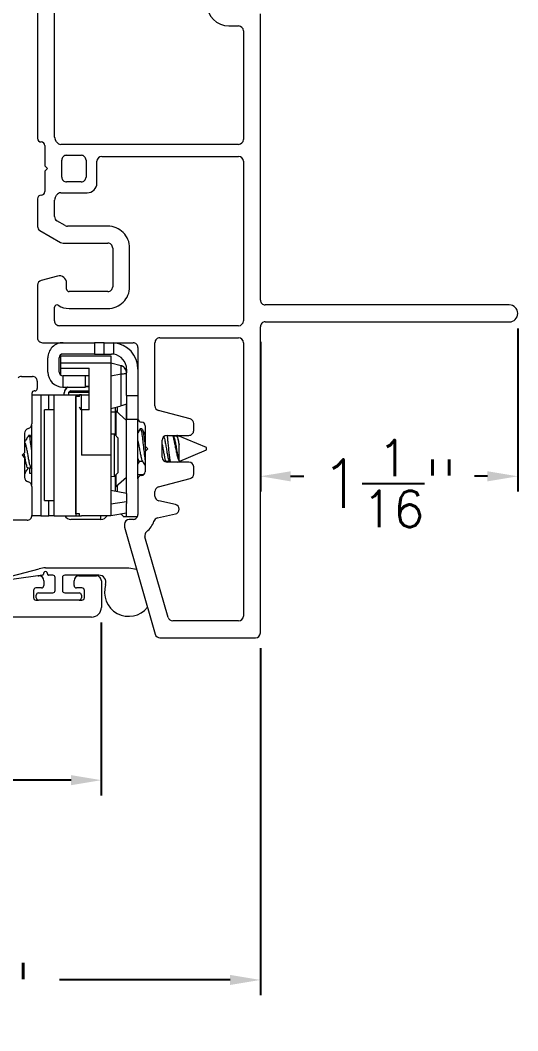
# Model space of a CAD drawing. Extents: x 50.9 to 61.7, y 12.6 to 36.7.
# Drawn here: x 59.67 to 61.724, y 12.766 to 16.94 of the extents above; entities that cross this region are included whole.
import ezdxf

# ---------------------------------------------------------------- set-up
doc = ezdxf.new("R2010")
doc.units = 0
doc.header["$LTSCALE"] = 0.3
doc.header["$MEASUREMENT"] = 0
doc.layers.get('0').update_dxf_attribs({"linetype": 'CONTINUOUS'})
doc.layers.get('Defpoints').update_dxf_attribs({"linetype": 'CONTINUOUS'})
doc.styles.add('ARCHITECTURAL', font='simplex.shx', dxfattribs={"height": 0.2})
doc.dimstyles.new('DIM-MMSTACKED', dxfattribs={"dimscale": 0, "dimtxt": 0.125, "dimasz": 0.125, "dimexe": 0.063, "dimexo": 0.063, "dimgap": 0.07, "dimtad": 0, "dimtih": 1, "dimtoh": 1, "dimdec": 4, "dimzin": 4, "dimdsep": 46, "dimlunit": 4, "dimtxsty": 'ARCHITECTURAL', "dimcen": 0.02, "dimclrt": 7, "dimadec": 0, "dimazin": 0, "dimtfac": 0.75, "dimtdec": 4, "dimtmove": 2, "dimatfit": 3, "dimfxl": 0, "dimfrac": 1, "dimtolj": 1, "dimtzin": 4, "dimarcsym": 0})

# ---------------------------------------------------------------- blocks, each defined once
blk = doc.blocks.new('*D1')
at = {"color": 0, "lineweight": -2}
for p, q in [((61.7236, 15.6657), (61.7236, 14.9928)), ((60.6611, 15.6107), (60.6611, 14.9928)), ((60.7861, 15.0558), (60.8402, 15.0558)), ((61.5986, 15.0558), (61.5445, 15.0558))]:
    blk.add_line(p, q, dxfattribs=at)
at = {"color": 0}
for points in [[(60.7861, 15.0766), (60.7861, 15.0349), (60.6611, 15.0558)], [(61.5986, 15.0766), (61.5986, 15.0349), (61.7236, 15.0558)]]:
    blk.add_solid(points, dxfattribs=at)
at = {"layer": 'Defpoints', "color": 0}
for p in [(61.7236, 15.7287), (60.6611, 15.6737), (60.6611, 15.0558)]:
    blk.add_point(p, dxfattribs=at)
at = {"color": 7, "insert": (61.1923, 15.2058), "char_height": 0.2, "attachment_point": 2, "style": 'ARCHITECTURAL'}
blk.add_mtext('\\A1;1{\\H0.75x;\\S1/16;}"', dxfattribs=at)
blk = doc.blocks.new('*D2')
at = {"color": 0, "lineweight": -2}
for p, q in [((58.0986, 14.5641), (58.0986, 12.9126)), ((60.6611, 14.3457), (60.6611, 12.9126)), ((58.2236, 12.9756), (59.0332, 12.9756)), ((60.5361, 12.9756), (59.8327, 12.9756))]:
    blk.add_line(p, q, dxfattribs=at)
at = {"color": 0}
for points in [[(58.2236, 12.9964), (58.2236, 12.9547), (58.0986, 12.9756)], [(60.5361, 12.9964), (60.5361, 12.9547), (60.6611, 12.9756)]]:
    blk.add_solid(points, dxfattribs=at)
at = {"layer": 'Defpoints', "color": 0}
for p in [(58.0986, 14.6271), (60.6611, 14.4087), (58.0986, 12.9756)]:
    blk.add_point(p, dxfattribs=at)
at = {"color": 7, "insert": (59.433, 13.1256), "char_height": 0.2, "attachment_point": 2, "style": 'ARCHITECTURAL'}
blk.add_mtext('\\A1;2{\\H0.75x;\\S9/16;}"', dxfattribs=at)
blk = doc.blocks.new('*D6')
at = {"color": 0, "lineweight": -2}
for p, q in [((58.0986, 14.5641), (58.0986, 13.7378)), ((60.0048, 14.4515), (60.0048, 13.7378)), ((58.2236, 13.8008), (58.7015, 13.8008)), ((59.8798, 13.8008), (59.5501, 13.8008))]:
    blk.add_line(p, q, dxfattribs=at)
at = {"color": 0}
for points in [[(58.2236, 13.8216), (58.2236, 13.7799), (58.0986, 13.8008)], [(59.8798, 13.8216), (59.8798, 13.7799), (60.0048, 13.8008)]]:
    blk.add_solid(points, dxfattribs=at)
at = {"layer": 'Defpoints', "color": 0}
for p in [(58.0986, 14.6271), (60.0048, 14.5145), (60.0048, 13.8008)]:
    blk.add_point(p, dxfattribs=at)
at = {"color": 7, "insert": (59.1258, 13.932), "char_height": 0.2, "attachment_point": 2, "style": 'ARCHITECTURAL'}
blk.add_mtext('\\A1;1{\\H0.7x;\\S15/16;}"', dxfattribs=at)

msp = doc.modelspace()

# ---------------------------------------------------------------- linework, layer by layer
at = {"color": 7, "linetype": 'Continuous', "lineweight": 15}
for p, q in [((59.74159, 17.05375), (59.74159, 16.45175)), ((59.81159, 16.45711), (59.81159, 17.04375)), ((60.66109, 15.78375), (60.66109, 16.96575)), ((60.53109, 16.91575), (60.57109, 16.91575)), ((60.59109, 16.89575), (60.59109, 16.44675)), ((59.82025, 16.43675), (59.81427, 16.44711)), ((59.77159, 16.42175), (59.77159, 16.33775)), ((60.57109, 16.42675), (59.83757, 16.42675)), ((59.86159, 16.38175), (59.92159, 16.38175)), ((60.00659, 16.37675), (60.57109, 16.37675)), ((59.77159, 16.33775), (59.78259, 16.32675)), ((59.78259, 16.32675), (59.77159, 16.31575)), ((59.84159, 16.29175), (59.84159, 16.36175)), ((59.94159, 16.36175), (59.94159, 16.29175)), ((59.98659, 16.26675), (59.98659, 16.35675)), ((60.59109, 16.35675), (60.59109, 15.69775)), ((59.77159, 16.31575), (59.77159, 16.23175)), ((59.92159, 16.27175), (59.86159, 16.27175)), ((59.74159, 16.20175), (59.74159, 16.08803)), ((59.81159, 16.12844), (59.81159, 16.19639)), ((59.81427, 16.20639), (59.82025, 16.21675)), ((59.83757, 16.22675), (59.94659, 16.22675)), ((59.75159, 16.07071), (59.83695, 16.02143)), ((59.8557, 16.09143), (59.82159, 16.11112)), ((60.03159, 16.08875), (59.8657, 16.08875)), ((59.84695, 16.01875), (60.03159, 16.01875)), ((60.05159, 15.99875), (60.05159, 15.83875)), ((60.12159, 15.83875), (60.12159, 15.99875)), ((59.82382, 15.88272), (59.75641, 15.86466)), ((59.74159, 15.84534), (59.74159, 15.62775)), ((59.86159, 15.82875), (59.86159, 15.85375)), ((60.03159, 15.81875), (59.87159, 15.81875)), ((59.81159, 15.69775), (59.81159, 15.75391)), ((59.87159, 15.74875), (60.03159, 15.74875)), ((61.68859, 15.76375), (60.68109, 15.76375)), ((60.57109, 15.67775), (59.83159, 15.67775)), ((60.66109, 14.40875), (60.66109, 15.67375)), ((60.68109, 15.69375), (61.68859, 15.69375)), ((60.24609, 15.62775), (60.57109, 15.62775)), ((59.76159, 15.60775), (59.84689, 15.60775)), ((59.84689, 15.60775), (59.97609, 15.60775)), ((59.97609, 15.60775), (59.97609, 15.56075)), ((60.01609, 15.60775), (59.97609, 15.60775)), ((60.01609, 15.56075), (60.01609, 15.60775)), ((60.01677, 15.60775), (60.01609, 15.60775)), ((60.01677, 15.60775), (60.13609, 15.60775)), ((60.05609, 15.55998), (60.05609, 15.60731)), ((60.15609, 15.58775), (60.15609, 15.29475)), ((60.22609, 15.34697), (60.22609, 15.60775)), ((60.59109, 15.60775), (60.59109, 14.47875)), ((59.78409, 15.48655), (59.78409, 15.54495)), ((59.83109, 15.48575), (59.83109, 15.54575)), ((59.83809, 15.55375), (60.04409, 15.55375)), ((59.83809, 15.52275), (59.83809, 15.55375)), ((59.97609, 15.56075), (59.84609, 15.56075)), ((59.97609, 15.56075), (60.01609, 15.56075)), ((60.01609, 15.56075), (60.04629, 15.56075)), ((60.04409, 15.55375), (60.04409, 15.52275)), ((60.05609, 15.55998), (60.04629, 15.56075)), ((59.83809, 15.50175), (59.83809, 15.52275)), ((60.04409, 15.52275), (59.83809, 15.52275)), ((59.83809, 15.50175), (59.95409, 15.50175)), ((59.83809, 15.47306), (59.83809, 15.50175)), ((59.95409, 15.32975), (59.95409, 15.50175)), ((60.08611, 15.51249), (60.04409, 15.52375)), ((60.04409, 15.52275), (60.04409, 15.14275)), ((60.08611, 15.47879), (60.08611, 15.51249)), ((60.10909, 15.49795), (60.10909, 15.48263)), ((59.67528, 15.46838), (59.72009, 15.46838)), ((59.74009, 15.44838), (59.74009, 15.41838)), ((59.84609, 15.47075), (59.84609, 15.42375)), ((59.92084, 15.47075), (59.84609, 15.47075)), ((59.95409, 15.47075), (59.92084, 15.47075)), ((59.94009, 15.42375), (59.94009, 15.47075)), ((60.04409, 15.47083), (60.08611, 15.47879)), ((60.08611, 15.34701), (60.08611, 15.47879)), ((60.10909, 15.38975), (60.10909, 15.48254)), ((59.73009, 15.40838), (59.72809, 15.40838)), ((59.84609, 15.42375), (59.84689, 15.42375)), ((59.84689, 15.42375), (59.94009, 15.42375)), ((59.87029, 15.40285), (59.95409, 15.40285)), ((59.87929, 15.40849), (59.95409, 15.40849)), ((59.95409, 15.42725), (59.94009, 15.42728)), ((59.94009, 15.42649), (59.95409, 15.42649)), ((59.71809, 15.39838), (59.71809, 15.27211)), ((59.71809, 15.39275), (59.75566, 15.39275)), ((59.75566, 15.39275), (59.75566, 14.89275)), ((59.75566, 15.39275), (59.78868, 15.39275)), ((59.78868, 15.39275), (59.81039, 15.39275)), ((59.81039, 15.39275), (59.90009, 15.39275)), ((59.81039, 14.89275), (59.81039, 15.39275)), ((59.85129, 15.39934), (59.85132, 15.40062)), ((59.85129, 15.39849), (59.85129, 15.39934)), ((59.85129, 15.39275), (59.85129, 15.39849)), ((59.86929, 15.40199), (59.86929, 15.39281)), ((59.86929, 15.39281), (59.95409, 15.39281)), ((59.86929, 15.39281), (59.86929, 15.39275)), ((59.90009, 15.39275), (59.90009, 14.89275)), ((59.91509, 15.38481), (59.90009, 15.38481)), ((59.90009, 14.90069), (59.90009, 15.38481)), ((59.92309, 15.39275), (59.91509, 15.39275)), ((59.91509, 15.38481), (59.91509, 15.39275)), ((59.92309, 15.39275), (59.95409, 15.39275)), ((59.92309, 15.32975), (59.92309, 15.39275)), ((60.10909, 15.38975), (60.15609, 15.38975)), ((60.10909, 15.38975), (60.10909, 15.29207)), ((59.81039, 15.33025), (59.77039, 15.33025)), ((59.77039, 14.95525), (59.77039, 15.33025)), ((59.92216, 15.32931), (59.91509, 15.34147)), ((59.95409, 15.32975), (59.92309, 15.32975)), ((59.92309, 15.32975), (59.92309, 15.14275)), ((60.04409, 15.33575), (60.08611, 15.34701)), ((60.06229, 15.32075), (60.04409, 15.32075)), ((60.06229, 15.34062), (60.06229, 15.22631)), ((60.10909, 15.28675), (60.06422, 15.32575)), ((60.06422, 15.32575), (60.06422, 15.22427)), ((60.10829, 15.28744), (60.10829, 15.35295)), ((60.37127, 15.29272), (60.24091, 15.32765)), ((60.10909, 15.29207), (60.15609, 15.29207)), ((60.10909, 14.98518), (60.10909, 15.29207)), ((60.15609, 15.29475), (60.15609, 15.29207)), ((60.15609, 15.04475), (60.15609, 15.29207)), ((59.71739, 15.01863), (59.71739, 15.26687)), ((60.16294, 15.2482), (60.15609, 15.23673)), ((60.15968, 15.24275), (60.15609, 15.24275)), ((60.17242, 15.25175), (60.16547, 15.25175)), ((60.18609, 15.26475), (60.18609, 15.18075)), ((60.38609, 15.24475), (60.38609, 15.2734)), ((59.68809, 15.23338), (59.68809, 15.15275)), ((59.68826, 15.19468), (59.68809, 15.19468)), ((59.71256, 15.22475), (59.70562, 15.22475)), ((59.71435, 15.22203), (59.71256, 15.22344)), ((59.71739, 15.21805), (59.71433, 15.22324)), ((60.05941, 15.22934), (60.04409, 15.23014)), ((60.07439, 15.21355), (60.05941, 15.22934)), ((60.05941, 15.05615), (60.05941, 15.22934)), ((60.07439, 15.07194), (60.07439, 15.21355)), ((60.25609, 15.13475), (60.25609, 15.20475)), ((60.27609, 15.22475), (60.36609, 15.22475)), ((60.30326, 15.2197), (60.30025, 15.22475)), ((60.31478, 15.22168), (60.30208, 15.22168)), ((60.31472, 15.22355), (60.31359, 15.22168)), ((60.43922, 15.17475), (60.31851, 15.22475)), ((59.68809, 15.15275), (59.67809, 15.14275)), ((60.18609, 15.18075), (60.19709, 15.16975)), ((60.19709, 15.16975), (60.18609, 15.15875)), ((60.18609, 15.15875), (60.18609, 15.07475)), ((60.31851, 15.11475), (60.43922, 15.16475)), ((60.32593, 15.12043), (60.32593, 15.18513)), ((60.43922, 15.16975), (60.43922, 15.17475)), ((60.43922, 15.16475), (60.43922, 15.16975)), ((59.67809, 15.14275), (59.68809, 15.13275)), ((59.68809, 15.13275), (59.68809, 15.05211)), ((60.04409, 15.14275), (59.92309, 15.14275)), ((60.04409, 15.14275), (60.04409, 14.94069)), ((60.15609, 15.10591), (60.16319, 15.11782)), ((60.162, 15.11782), (60.1747, 15.11782)), ((60.27244, 15.11605), (60.27357, 15.11782)), ((60.27311, 15.11782), (60.28669, 15.11782)), ((60.36609, 15.11475), (60.27609, 15.11475)), ((60.28256, 15.12425), (60.28866, 15.11475)), ((59.70214, 15.09082), (59.71476, 15.09082)), ((59.70779, 15.09082), (59.70779, 15.06825)), ((59.71368, 15.09263), (59.71739, 15.0864)), ((60.05941, 15.05615), (60.07439, 15.07194)), ((60.38609, 15.06609), (60.38609, 15.09475)), ((59.70779, 15.06825), (59.71739, 15.06825)), ((60.04409, 15.05535), (60.05941, 15.05615)), ((60.06229, 15.05919), (60.06229, 14.99354)), ((60.06422, 15.06123), (60.06422, 15.01375)), ((60.06422, 15.01375), (60.10909, 15.05275)), ((60.10829, 14.98543), (60.10829, 15.05275)), ((60.10829, 15.04275), (60.10909, 15.04275)), ((60.15609, 15.06275), (60.18009, 15.06275)), ((60.15609, 15.04475), (60.15609, 14.89775)), ((60.24091, 15.01185), (60.37127, 15.04677)), ((59.71809, 15.01338), (59.71809, 14.89447)), ((60.10909, 14.98529), (60.04409, 14.99675)), ((60.10909, 14.98518), (60.10909, 14.94996)), ((60.22609, 14.97393), (60.22609, 14.99253)), ((59.77039, 14.95525), (59.81039, 14.95525)), ((60.10909, 14.94996), (60.04409, 14.94069)), ((60.10909, 14.94996), (60.10909, 14.9434)), ((60.10909, 14.88975), (60.10909, 14.9434)), ((60.31042, 14.93918), (60.24176, 14.9544)), ((60.04409, 14.94069), (60.04409, 14.89275)), ((60.10909, 14.90421), (60.04409, 14.89275)), ((60.10829, 14.88975), (60.10829, 14.90407)), ((59.69809, 14.87447), (59.48809, 14.87447)), ((59.75566, 14.89275), (59.71801, 14.89275)), ((59.75566, 14.89275), (59.78868, 14.89275)), ((59.81039, 14.89275), (59.78868, 14.89275)), ((59.81039, 14.89275), (59.90009, 14.89275)), ((60.00329, 14.87749), (59.87929, 14.87749)), ((59.91509, 14.90069), (59.90009, 14.90069)), ((59.90009, 14.89281), (59.91509, 14.89281)), ((59.91509, 14.89275), (59.91509, 14.90069)), ((59.91509, 14.89275), (59.92309, 14.89275)), ((60.04409, 14.89275), (59.92309, 14.89275)), ((60.00329, 14.87749), (60.00329, 14.89275)), ((60.08591, 14.90012), (60.09629, 14.88975)), ((60.10909, 14.88975), (60.15442, 14.88975)), ((60.13609, 14.87775), (60.12009, 14.87775)), ((60.23653, 14.88375), (60.31042, 14.90013)), ((60.10009, 14.85775), (60.10009, 14.85056)), ((60.10086, 14.84504), (60.22755, 14.40323)), ((60.2803, 14.47323), (60.18493, 14.80582)), ((59.63303, 14.64324), (59.74853, 14.67409)), ((59.76634, 14.65447), (59.76634, 14.65183)), ((59.77434, 14.67747), (60.11784, 14.67747)), ((59.78234, 14.65247), (59.78234, 14.65447)), ((60.11784, 14.67747), (60.15048, 14.672)), ((59.76202, 14.64688), (59.63579, 14.62954)), ((59.7445, 14.64447), (59.74734, 14.64447)), ((59.76734, 14.62447), (59.76734, 14.60447)), ((59.80434, 14.64747), (59.78734, 14.64747)), ((59.81434, 14.58447), (59.81434, 14.63747)), ((59.84434, 14.63747), (59.84434, 14.58447)), ((59.99415, 14.64747), (59.85434, 14.64747)), ((59.89234, 14.60447), (59.89234, 14.62447)), ((59.91234, 14.64447), (59.98484, 14.64447)), ((60.00484, 14.62447), (60.00484, 14.51447)), ((59.72484, 14.58447), (59.72484, 14.55447)), ((59.75734, 14.59447), (59.73484, 14.59447)), ((59.74584, 14.57447), (59.80434, 14.57447)), ((59.85434, 14.57447), (59.91284, 14.57447)), ((59.92484, 14.59447), (59.90234, 14.59447)), ((59.93484, 14.55447), (59.93484, 14.58447)), ((59.73484, 14.54447), (59.74584, 14.54447)), ((59.73584, 14.55447), (59.73584, 14.56447)), ((59.91284, 14.54447), (59.74584, 14.54447)), ((59.91284, 14.54447), (59.92484, 14.54447)), ((59.92284, 14.56447), (59.92284, 14.55447)), ((59.96484, 14.47447), (59.35121, 14.47447)), ((60.57109, 14.45875), (60.29952, 14.45875)), ((60.24678, 14.38875), (60.64109, 14.38875))]:
    msp.add_line(p, q, dxfattribs=at)
at = {"color": 8, "linetype": 'Continuous', "lineweight": 15}
for p, q in [((59.78868, 15.33025), (59.78868, 15.39275)), ((60.07108, 15.31979), (60.07108, 15.34298)), ((60.16547, 15.25175), (60.15609, 15.23549)), ((60.27311, 15.11782), (60.27163, 15.11525)), ((60.07108, 14.99199), (60.07108, 15.0197)), ((59.78868, 14.89275), (59.78868, 14.95525))]:
    msp.add_line(p, q, dxfattribs=at)
at = {"color": 7, "linetype": 'Continuous', "lineweight": 15, "flags": 128}
msp.add_lwpolyline([(60.10909, 15.35316), (60.10855, 15.35302), (60.10694, 15.35259), (60.10434, 15.35189), (60.10081, 15.35095), (60.0965, 15.34979), (60.09154, 15.34846), (60.08611, 15.34701)], dxfattribs=at)
at = {"color": 7, "linetype": 'Continuous', "lineweight": 15}
for centre, radius, start, end in [((60.53109, 17.00575), 0.09, 180.00133, 269.99904), ((60.57109, 16.89574), 0.02, 0.00662, 89.99506), ((59.75659, 16.45175), 0.015, 179.99362, 270.00526), ((59.8316, 16.45711), 0.02001, 179.99837, 209.98033), ((60.57109, 16.44675), 0.02, 270.00535, 359.99339), ((59.75659, 16.42175), 0.015, 0.00317, 89.99571), ((59.83757, 16.44675), 0.02, 210.00023, 269.9996), ((59.86159, 16.36175), 0.02, 89.99834, 180.00042), ((59.92159, 16.36175), 0.02, 0.00018, 90.00105), ((60.00659, 16.35674), 0.02, 90.00494, 179.9938), ((60.57109, 16.35675), 0.02, 0.00082, 90.00044), ((59.86159, 16.29175), 0.02, 179.99958, 270.00168), ((59.92159, 16.29175), 0.02, 269.99832, 0.00042), ((59.94659, 16.26674), 0.04, 269.99851, 0.0036), ((59.75659, 16.20175), 0.015, 89.99474, 180.00638), ((59.75659, 16.23175), 0.015, 270.00429, 359.99683), ((59.8316, 16.19639), 0.02001, 150.01967, 180.00163), ((59.83757, 16.20675), 0.02, 90.0004, 149.99977), ((59.83158, 16.12844), 0.01999, 179.98532, 240.01019), ((59.76158, 16.08802), 0.01999, 179.98485, 240.01026), ((59.8657, 16.10874), 0.01999, 239.99552, 270.00245), ((60.03159, 15.99875), 0.09, 359.99872, 90.00026), ((59.84694, 16.03874), 0.01999, 239.99375, 270.00422), ((60.03159, 15.99875), 0.02, 359.99324, 90.0013), ((59.76158, 15.84535), 0.01999, 104.98608, 180.01367), ((59.83159, 15.85374), 0.03, 0.00477, 104.99509), ((59.87159, 15.82875), 0.01, 180.00068, 269.99428), ((60.03159, 15.83874), 0.09, 269.99978, 0.00134), ((60.03159, 15.83874), 0.02, 269.99829, 0.00718), ((60.68109, 15.78374), 0.02, 179.99282, 270.0013), ((59.82159, 15.75392), 0.01, 56.24824, 180.00946), ((59.87159, 15.82875), 0.08, 236.2518, 269.99964), ((61.68859, 15.72875), 0.035, 270.00029, 89.99971), ((59.83159, 15.69774), 0.02, 179.99373, 270.00081), ((60.57109, 15.69775), 0.02, 270.00111, 359.99763), ((60.68109, 15.67375), 0.02, 89.99829, 180.00718), ((59.76159, 15.62774), 0.02, 179.99303, 270.0013), ((60.24609, 15.60775), 0.02, 89.99864, 180.00031), ((60.57109, 15.60774), 0.02, 0.00632, 89.99473), ((59.84689, 15.54495), 0.0628, 90.0003, 180.00111), ((60.04629, 15.49795), 0.1098, 359.99858, 84.88058), ((60.13609, 15.58775), 0.02, 359.99978, 90.00148), ((59.84609, 15.54575), 0.015, 89.99804, 180.00308), ((60.04629, 15.49794), 0.0628, 0.00284, 81.02069), ((59.84689, 15.48655), 0.0628, 179.99943, 269.26902), ((60.0781, 15.48256), 0.03098, 27.09508, 75.01318), ((59.67528, 15.44838), 0.02, 90.00216, 134.99486), ((59.72009, 15.44838), 0.02, 359.99303, 90.0013), ((59.84609, 15.48575), 0.015, 179.99692, 270.00196), ((59.72809, 15.39838), 0.01, 90.00115, 179.99087), ((59.73009, 15.41838), 0.01, 269.9993, 0.00658), ((59.87929, 15.39849), 0.028, 115.58686, 179.99309), ((59.87929, 15.39935), 0.028, 119.36483, 177.38481), ((59.87929, 15.39849), 0.01, 90.01228, 159.49852), ((60.24609, 15.34697), 0.02, 180.00445, 254.9958), ((60.17109, 15.29475), 0.015, 180.00318, 269.9957), ((60.17109, 15.26475), 0.015, 359.9939, 90.00526), ((60.36609, 15.2734), 0.02, 359.99874, 75.00172), ((59.70809, 15.23338), 0.02, 104.48454, 179.99399), ((59.69809, 15.27211), 0.02, 284.47438, 0.00414), ((60.36609, 15.24475), 0.02, 269.99924, 359.9995), ((60.27609, 15.20475), 0.02, 90.00133, 179.99762), ((60.27609, 15.13475), 0.02, 180.00064, 270.00042), ((60.36609, 15.09475), 0.02, 0.00222, 89.99904), ((60.17109, 15.07475), 0.015, 269.99474, 0.00638), ((59.70809, 15.05211), 0.02, 180.00065, 255.52083), ((59.69809, 15.01339), 0.01999, 359.98826, 75.53322), ((60.17109, 15.04475), 0.015, 90.0043, 179.99682), ((60.36608, 15.0661), 0.02, 285.00991, 359.98963), ((60.24609, 14.99253), 0.02, 104.99828, 180.00147), ((60.24609, 14.97393), 0.02, 180.0031, 257.496), ((60.30609, 14.91965), 0.02, 282.4984, 77.5016), ((59.69809, 14.89447), 0.02, 269.99156, 0.00718), ((59.87929, 14.90549), 0.028, 207.0738, 270.00187), ((60.00329, 14.90549), 0.028, 269.99981, 332.92933), ((60.12009, 14.85774), 0.02, 90.00494, 179.9938), ((60.13609, 14.89775), 0.02, 269.99873, 0.00043), ((60.1361, 14.89774), 0.08999, 308.22653, 342.25843), ((60.24086, 14.86422), 0.02, 102.50193, 162.24975), ((60.12022, 14.85058), 0.02013, 180.04939, 195.94311), ((60.20416, 14.81133), 0.02, 128.23616, 195.98947), ((59.77434, 14.57748), 0.09999, 89.9992, 104.95501), ((59.76134, 14.65184), 0.005, 277.82201, 359.99136), ((59.77434, 14.65448), 0.008, 359.9979, 180.0021), ((59.78734, 14.65247), 0.005, 179.997, 270.0114), ((59.74734, 14.62447), 0.02, 0.0062, 89.99506), ((59.80434, 14.63748), 0.01, 359.99616, 89.99796), ((59.85434, 14.63748), 0.01, 90.00204, 180.00384), ((59.91234, 14.62447), 0.02, 90.00111, 179.99763), ((59.98484, 14.62448), 0.02, 359.99282, 90.00171), ((59.99414, 14.61747), 0.03, 342.08282, 89.99678), ((59.73484, 14.58448), 0.01, 89.99549, 180.01039), ((59.74584, 14.56448), 0.01, 89.9886, 180.00384), ((59.75734, 14.60448), 0.01, 270.00115, 359.99129), ((59.80434, 14.58447), 0.01, 270.00204, 0.003), ((59.85434, 14.58447), 0.01, 179.997, 269.99796), ((59.90234, 14.60448), 0.01, 180.01636, 269.9912), ((59.91284, 14.56448), 0.01, 359.99616, 90.0114), ((59.92484, 14.58448), 0.01, 359.98961, 90.00451), ((60.11784, 14.57747), 0.1, 162.07939, 321.05407), ((59.73484, 14.55447), 0.01, 179.99886, 269.99526), ((59.74584, 14.55447), 0.01, 179.99616, 270.0114), ((59.91284, 14.55447), 0.01, 269.9886, 0.00384), ((59.92484, 14.55447), 0.01, 270.00106, 0.00482), ((59.96484, 14.51447), 0.04, 270.00133, 0.00077), ((60.29952, 14.47875), 0.02, 195.99685, 269.9986), ((60.57109, 14.47875), 0.02, 270.00154, 359.9972), ((60.24677, 14.40875), 0.02, 195.99895, 270.00322), ((60.64109, 14.40875), 0.02, 269.99956, 359.99918)]:
    msp.add_arc(centre, radius, start, end, dxfattribs=at)
for points, knots in [([(60.10909, 15.48254), (60.10882, 15.48565), (60.10826, 15.49195), (60.10377, 15.50081), (60.09771, 15.50698), (60.09149, 15.51074), (60.08789, 15.51191), (60.08611, 15.51249)], [0, 0, 0, 0, 0.229589, 0.465503, 0.7197178, 0.8615918, 1, 1, 1, 1]), ([(60.08611, 15.47879), (60.08786, 15.47886), (60.09126, 15.479), (60.0971, 15.47937), (60.10243, 15.4802), (60.10713, 15.4807), (60.10864, 15.48212), (60.10909, 15.48254)], [0, 0, 0, 0, 0.2227503, 0.4322969, 0.7398044, 0.9234276, 1, 1, 1, 1]), ([(60.16547, 15.25175), (60.1667, 15.24973), (60.17115, 15.24241), (60.17262, 15.2247), (60.17618, 15.19965), (60.17933, 15.16972), (60.18261, 15.14019), (60.18502, 15.12122), (60.18609, 15.1128)], [0, 0, 0, 0, 0.0498336, 0.1810446, 0.3671686, 0.5932901, 0.8194136, 1, 1, 1, 1]), ([(60.17242, 15.25175), (60.17364, 15.24973), (60.1781, 15.24241), (60.17957, 15.2247), (60.18314, 15.19965), (60.18547, 15.17707), (60.18703, 15.16329), (60.1874, 15.16006)], [0, 0, 0, 0, 0.0752389, 0.2733096, 0.5542717, 0.8956183, 1, 1, 1, 1]), ([(60.18609, 15.22913), (60.18555, 15.23), (60.18201, 15.23573), (60.17853, 15.24149), (60.17557, 15.24638)], [0, 0, 0, 0, 0.1518961, 1, 1, 1, 1]), ([(59.70387, 15.22321), (59.70083, 15.21802), (59.6956, 15.2091), (59.6903, 15.20023), (59.68809, 15.19652)], [0, 0, 0, 0, 0.5821179, 1, 1, 1, 1]), ([(59.71386, 15.09326), (59.71313, 15.09451), (59.7101, 15.09967), (59.70798, 15.11184), (59.70433, 15.12873), (59.70145, 15.14797), (59.69829, 15.16667), (59.69429, 15.18052), (59.69335, 15.1918), (59.68921, 15.19347), (59.68826, 15.19385)], [0, 0, 0, 0, 0.0411588, 0.1700857, 0.3459164, 0.5362058, 0.7268235, 0.8770167, 0.9717254, 1, 1, 1, 1]), ([(59.71739, 15.16252), (59.71676, 15.16903), (59.71534, 15.18364), (59.71057, 15.20409), (59.71244, 15.21709), (59.7046, 15.2258), (59.70405, 15.22303), (59.70387, 15.22214)], [0, 0, 0, 0, 0.2979953, 0.6679037, 0.8960664, 0.9664801, 1, 1, 1, 1]), ([(60.15609, 15.20168), (60.15688, 15.19773), (60.159, 15.18711), (60.16203, 15.16978), (60.16518, 15.15072), (60.16876, 15.13506), (60.17008, 15.1243), (60.17315, 15.12095), (60.17349, 15.12058)], [0, 0, 0, 0, 0.1453989, 0.3902496, 0.6351003, 0.8370406, 0.9818869, 1, 1, 1, 1]), ([(60.25923, 15.22168), (60.26045, 15.22043), (60.26452, 15.21628), (60.26652, 15.20454), (60.26988, 15.18874), (60.27304, 15.16971), (60.27661, 15.1509), (60.27891, 15.13559), (60.28171, 15.12742), (60.2827, 15.12456)], [0, 0, 0, 0, 0.0513295, 0.1710965, 0.3380721, 0.5405284, 0.7429888, 0.9099599, 1, 1, 1, 1]), ([(60.28972, 15.11736), (60.28895, 15.12209), (60.2871, 15.13343), (60.28523, 15.15252), (60.28278, 15.17449), (60.2804, 15.19657), (60.2789, 15.21339), (60.27742, 15.22242), (60.27705, 15.22475)], [0, 0, 0, 0, 0.13293293, 0.31850915, 0.5319895, 0.74624706, 0.93466285, 1, 1, 1, 1]), ([(60.29871, 15.22475), (60.29944, 15.2228), (60.30219, 15.21539), (60.30505, 15.20072), (60.30879, 15.18156), (60.3129, 15.16206), (60.31666, 15.14447), (60.3202, 15.13087), (60.32346, 15.12303), (60.32571, 15.12065), (60.32593, 15.12043)], [0, 0, 0, 0, 0.0574319, 0.2190411, 0.4123044, 0.599026, 0.7715756, 0.9094217, 0.9914161, 1, 1, 1, 1]), ([(60.30321, 15.21902), (60.30358, 15.21861), (60.30668, 15.21523), (60.30802, 15.20444), (60.31161, 15.18877), (60.31469, 15.1697), (60.31827, 15.1509), (60.32081, 15.13413), (60.32435, 15.12465), (60.32593, 15.12043)], [0, 0, 0, 0, 0.0161728, 0.1348857, 0.3003916, 0.501066, 0.7017403, 0.8672463, 1, 1, 1, 1]), ([(60.31478, 15.22168), (60.316, 15.22043), (60.32008, 15.21628), (60.3224, 15.20294), (60.32455, 15.19209), (60.32593, 15.18513)], [0, 0, 0, 0, 0.1332583, 0.4440968, 1, 1, 1, 1]), ([(60.32593, 15.18513), (60.32522, 15.19093), (60.324, 15.201), (60.32108, 15.21328), (60.32024, 15.22179), (60.31753, 15.22426), (60.31695, 15.22478)], [0, 0, 0, 0, 0.4233826, 0.7355714, 0.9438917, 1, 1, 1, 1]), ([(60.25609, 15.18733), (60.25714, 15.18148), (60.2594, 15.16894), (60.26246, 15.15076), (60.26581, 15.13496), (60.26781, 15.12321), (60.27189, 15.11906), (60.27311, 15.11782)], [0, 0, 0, 0, 0.24718, 0.5291507, 0.7617057, 0.928511, 1, 1, 1, 1]), ([(59.70214, 15.09164), (59.7018, 15.09144), (59.69937, 15.08999), (59.69715, 15.10127), (59.69371, 15.1107), (59.69062, 15.1288), (59.68863, 15.14102), (59.68761, 15.14725)], [0, 0, 0, 0, 0.0191252, 0.1331731, 0.3623449, 0.6749117, 1, 1, 1, 1]), ([(60.15609, 15.12959), (60.15663, 15.1268), (60.15751, 15.12226), (60.16075, 15.11905), (60.162, 15.11782)], [0, 0, 0, 0, 0.61545394, 1, 1, 1, 1]), ([(60.17343, 15.11995), (60.17649, 15.11485), (60.18074, 15.10777), (60.18492, 15.10065), (60.18609, 15.09866)], [0, 0, 0, 0, 0.7208918, 1, 1, 1, 1]), ([(59.68809, 15.06492), (59.69044, 15.06892), (59.69576, 15.07796), (59.70112, 15.08697), (59.7041, 15.09199)], [0, 0, 0, 0, 0.4427325, 1, 1, 1, 1]), ([(60.09629, 14.88975), (60.09629, 14.88975), (60.09229, 14.88975), (60.10029, 14.88975), (60.10829, 14.88975)], [0, 0, 0, 0, 0.0003909, 1, 1, 1, 1])]:
    msp.add_open_spline(points, degree=3, knots=knots, dxfattribs=at)

# ---------------------------------------------------------------- dimensions: what is measured, and where the dimension line sits
at = {"color": 0}
for base, p1, p2, picture, middle in [((60.66109, 15.05575), (61.72359, 15.72875), (60.66109, 15.67375), '*D1', (61.19234, 15.05575)), ((58.09859, 12.97555), (60.66109, 14.40875), (58.09859, 14.62705), '*D2', (59.43299, 12.97555))]:
    dim = msp.add_linear_dim(base=base, p1=p1, p2=p2, dimstyle='DIM-MMSTACKED', override={"dimscale": 1, "dimpost": '\\X'}, dxfattribs=at)
    dim.commit()
    dim.dimension.update_dxf_attribs({"geometry": picture, "text_midpoint": middle, "dimtype": 160})
dim = msp.add_linear_dim(base=(60.00484, 13.80078), p1=(58.09859, 14.62705), p2=(60.00484, 14.51447), text='1{\\H0.7x;\\S15#16;}"', dimstyle='DIM-MMSTACKED', override={"dimscale": 1, "dimpost": '\\X'}, dxfattribs=at)
dim.commit()
dim.dimension.update_dxf_attribs({"geometry": '*D6', "text_midpoint": (59.12578, 13.79203), "dimtype": 160})

doc.saveas('drawing.dxf')
